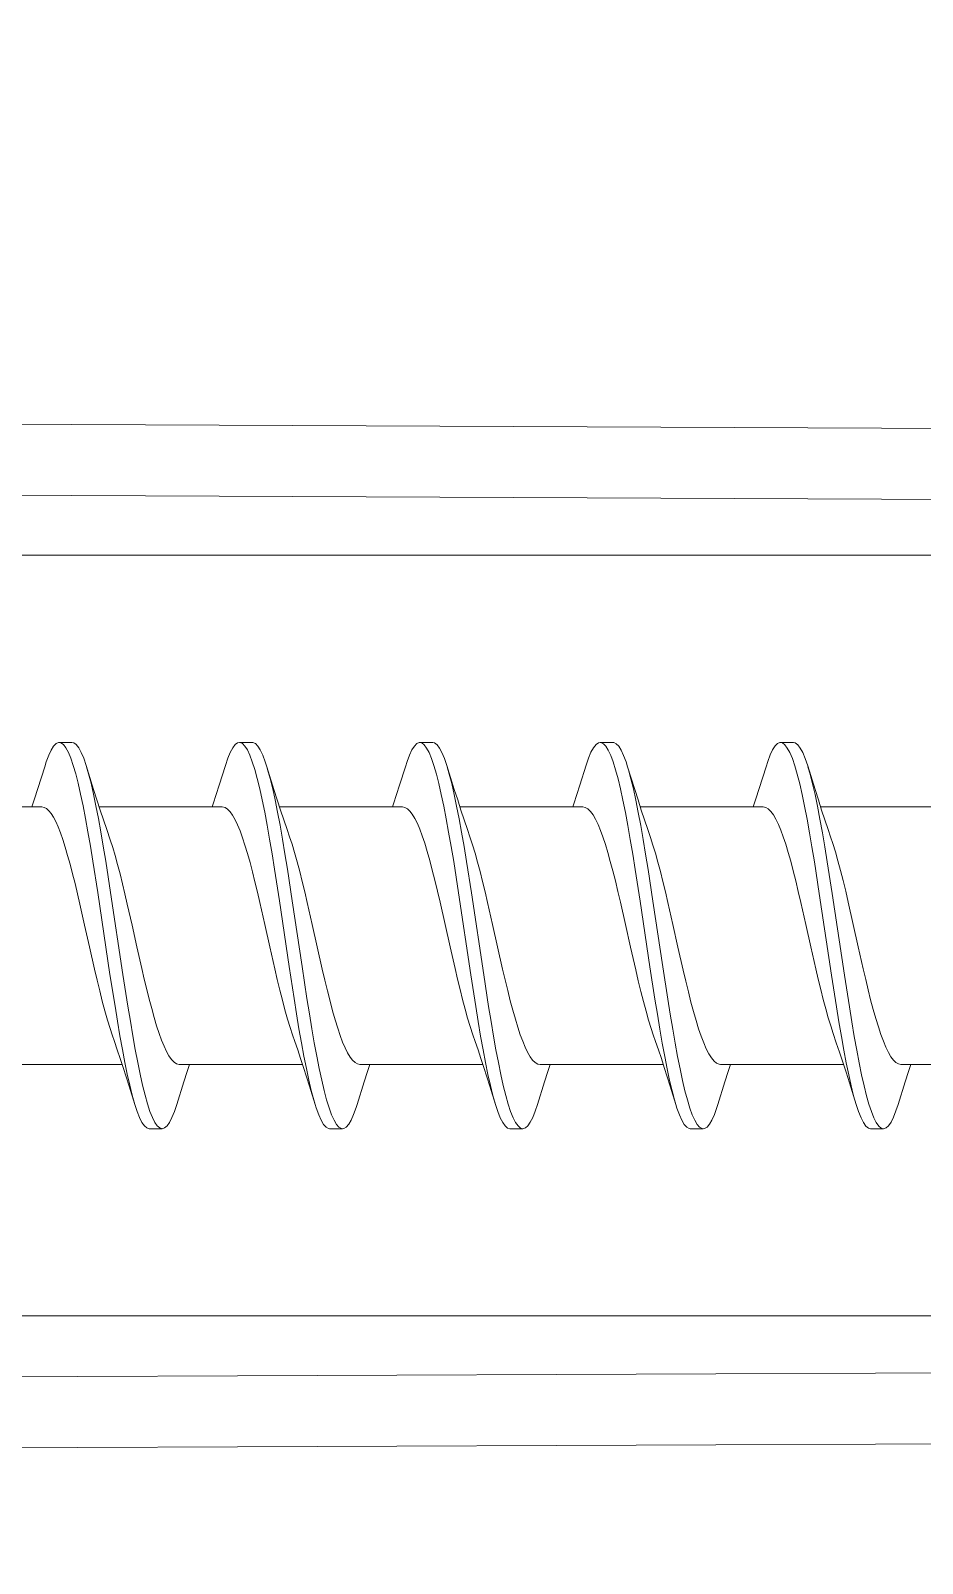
# Model space of a CAD drawing. Header units: millimetres. Extents: x -853320 to 19484, y -510814 to 9708.
# Drawn here: x 14095.92 to 14102.84, y 7480.94 to 7492.85 of the extents above; entities that cross this region are included whole.
import ezdxf

# ---------------------------------------------------------------- set-up
doc = ezdxf.new("R2010")
doc.units = ezdxf.units.MM
for name, color, linetype, lineweight in [('F_DIBOND_soffitto_cassone', 7, 'Continuous', 5), ('F_ELETTRICO', 22, 'Continuous', 5), ('F_IMPIANTO IDRAULICO', 7, 'Continuous', 5), ('F_TUBOLARE sez.40x40', 7, 'Continuous', 5)]:
    doc.layers.add(name, color=color, linetype=linetype, lineweight=lineweight)

# ---------------------------------------------------------------- blocks, each defined once
blk = doc.blocks.new('SCATOLA INCASSO_1 P_sezione e pianta')
at = {"layer": 'F_ELETTRICO'}
for p, q in [((55461.486, -13680.195), (55437.364, -13680.087)), ((55461.477, -13680.747), (55437.364, -13680.639)), ((55462.472, -13681.173), (55437.364, -13681.173)), ((55452.751, -13682.628), (55452.651, -13682.628)), ((55452.751, -13682.628), (55452.765, -13682.631)), ((55454.151, -13682.628), (55454.051, -13682.628)), ((55455.551, -13682.628), (55455.451, -13682.628)), ((55456.951, -13682.628), (55456.851, -13682.628)), ((55458.351, -13682.628), (55458.251, -13682.628)), ((55452.704, -13682.669), (55452.723, -13682.704)), ((55452.723, -13682.704), (55452.742, -13682.749)), ((55452.742, -13682.749), (55452.761, -13682.805)), ((55452.804, -13682.669), (55452.823, -13682.704)), ((55454.132, -13682.726), (55454.151, -13682.777)), ((55455.523, -13682.705), (55455.542, -13682.751)), ((55456.933, -13682.727), (55456.952, -13682.778)), ((55458.324, -13682.706), (55458.343, -13682.752)), ((55452.919, -13682.992), (55452.861, -13682.805)), ((55453.942, -13682.805), (55453.894, -13682.959)), ((55454.319, -13682.992), (55454.264, -13682.816)), ((55455.339, -13682.816), (55455.294, -13682.959)), ((55455.719, -13682.992), (55455.661, -13682.806)), ((55456.742, -13682.804), (55456.694, -13682.959)), ((55457.119, -13682.992), (55457.064, -13682.816)), ((55458.519, -13682.992), (55458.462, -13682.808)), ((55451.562, -13683.128), (55452.517, -13683.128)), ((55452.962, -13683.128), (55453.917, -13683.128)), ((55454.362, -13683.128), (55455.317, -13683.128)), ((55455.762, -13683.128), (55456.717, -13683.128)), ((55457.162, -13683.128), (55458.117, -13683.128)), ((55458.562, -13683.128), (55459.517, -13683.128)), ((55452.913, -13683.549), (55452.951, -13683.793)), ((55453.013, -13683.549), (55453.051, -13683.793)), ((55454.323, -13683.61), (55454.361, -13683.858)), ((55454.423, -13683.61), (55454.461, -13683.858)), ((55455.714, -13683.552), (55455.752, -13683.796)), ((55455.814, -13683.552), (55455.852, -13683.796)), ((55458.514, -13683.555), (55458.552, -13683.8)), ((55458.614, -13683.555), (55458.652, -13683.8)), ((55457.123, -13683.614), (55457.161, -13683.861)), ((55457.223, -13683.614), (55457.261, -13683.861)), ((55452.951, -13683.793), (55453.046, -13684.43)), ((55453.051, -13683.793), (55453.146, -13684.43)), ((55455.752, -13683.796), (55455.847, -13684.433)), ((55455.852, -13683.796), (55455.947, -13684.433)), ((55458.552, -13683.8), (55458.647, -13684.436)), ((55458.652, -13683.8), (55458.747, -13684.436)), ((55454.21, -13683.871), (55454.248, -13684.041)), ((55454.361, -13683.858), (55454.437, -13684.368)), ((55454.461, -13683.858), (55454.537, -13684.368)), ((55455.609, -13683.867), (55455.648, -13684.041)), ((55457.161, -13683.861), (55457.238, -13684.371)), ((55457.261, -13683.861), (55457.338, -13684.371)), ((55458.409, -13683.869), (55458.448, -13684.041)), ((55458.816, -13684.041), (55458.777, -13683.868)), ((55452.887, -13684.215), (55452.926, -13684.388)), ((55453.293, -13684.383), (55453.254, -13684.214)), ((55454.694, -13684.389), (55454.655, -13684.215)), ((55456.094, -13684.388), (55456.055, -13684.215)), ((55457.087, -13684.217), (55457.127, -13684.393)), ((55457.495, -13684.395), (55457.455, -13684.217)), ((55453.046, -13684.43), (55453.085, -13684.675)), ((55453.146, -13684.43), (55453.185, -13684.675)), ((55454.437, -13684.368), (55454.475, -13684.617)), ((55454.537, -13684.368), (55454.575, -13684.617)), ((55455.847, -13684.433), (55455.885, -13684.678)), ((55455.947, -13684.433), (55455.985, -13684.678)), ((55457.238, -13684.371), (55457.276, -13684.62)), ((55457.338, -13684.371), (55457.376, -13684.62)), ((55458.647, -13684.436), (55458.686, -13684.681)), ((55458.747, -13684.436), (55458.786, -13684.681)), ((55452.185, -13685.128), (55453.14, -13685.128)), ((55453.148, -13685.152), (55453.194, -13685.296)), ((55453.585, -13685.128), (55454.54, -13685.128)), ((55454.548, -13685.152), (55454.594, -13685.296)), ((55454.985, -13685.128), (55455.94, -13685.128)), ((55455.948, -13685.152), (55455.994, -13685.296)), ((55456.385, -13685.128), (55457.34, -13685.128)), ((55457.348, -13685.152), (55457.394, -13685.296)), ((55457.785, -13685.128), (55458.74, -13685.128)), ((55459.185, -13685.128), (55460.14, -13685.128)), ((55458.786, -13685.27), (55458.839, -13685.44)), ((55453.194, -13685.296), (55453.239, -13685.44)), ((55454.594, -13685.296), (55454.639, -13685.44)), ((55455.994, -13685.296), (55456.039, -13685.44)), ((55457.394, -13685.296), (55457.439, -13685.44)), ((55453.356, -13685.493), (55453.375, -13685.541)), ((55454.747, -13685.466), (55454.766, -13685.519)), ((55456.156, -13685.494), (55456.176, -13685.542)), ((55457.547, -13685.467), (55457.566, -13685.52)), ((55458.957, -13685.495), (55458.976, -13685.543)), ((55453.351, -13685.628), (55453.451, -13685.628)), ((55454.751, -13685.628), (55454.851, -13685.628)), ((55456.151, -13685.628), (55456.251, -13685.628)), ((55457.551, -13685.628), (55457.651, -13685.628)), ((55458.951, -13685.628), (55459.051, -13685.628)), ((55468.094, -13687.082), (55437.364, -13687.082)), ((55437.364, -13687.617), (55468.094, -13687.489)), ((55437.364, -13688.169), (55468.094, -13688.041))]:
    blk.add_line(p, q, dxfattribs=at)
for points in [[(55452.539, -13682.816), (55452.551, -13682.777), (55452.57, -13682.726), (55452.589, -13682.686), (55452.608, -13682.656), (55452.627, -13682.636), (55452.646, -13682.628), (55452.651, -13682.628)], [(55452.651, -13682.628), (55452.665, -13682.631), (55452.684, -13682.644), (55452.704, -13682.669)], [(55452.765, -13682.631), (55452.784, -13682.644), (55452.804, -13682.669)], [(55453.942, -13682.805), (55453.961, -13682.75), (55453.98, -13682.704), (55453.999, -13682.669), (55454.018, -13682.644), (55454.037, -13682.631), (55454.051, -13682.628)], [(55454.051, -13682.628), (55454.056, -13682.628), (55454.075, -13682.636), (55454.094, -13682.656), (55454.113, -13682.685), (55454.132, -13682.726)], [(55454.151, -13682.628), (55454.156, -13682.628), (55454.175, -13682.636), (55454.194, -13682.656), (55454.213, -13682.685), (55454.232, -13682.726), (55454.251, -13682.777), (55454.264, -13682.816)], [(55455.339, -13682.816), (55455.352, -13682.775), (55455.371, -13682.725), (55455.39, -13682.685), (55455.409, -13682.655), (55455.428, -13682.636), (55455.447, -13682.628), (55455.451, -13682.628)], [(55455.451, -13682.628), (55455.466, -13682.631), (55455.485, -13682.645), (55455.504, -13682.67), (55455.523, -13682.705)], [(55455.551, -13682.628), (55455.566, -13682.631), (55455.585, -13682.645), (55455.604, -13682.67), (55455.623, -13682.705), (55455.642, -13682.751), (55455.661, -13682.806)], [(55456.742, -13682.804), (55456.761, -13682.748), (55456.78, -13682.703), (55456.799, -13682.668), (55456.819, -13682.644), (55456.838, -13682.631), (55456.851, -13682.628)], [(55456.851, -13682.628), (55456.857, -13682.628), (55456.876, -13682.637), (55456.895, -13682.656), (55456.914, -13682.686), (55456.933, -13682.727)], [(55456.951, -13682.628), (55456.957, -13682.628), (55456.976, -13682.637), (55456.995, -13682.656), (55457.014, -13682.686), (55457.033, -13682.727), (55457.052, -13682.778), (55457.064, -13682.816)], [(55458.139, -13682.816), (55458.152, -13682.774), (55458.171, -13682.724), (55458.19, -13682.684), (55458.209, -13682.654), (55458.228, -13682.636), (55458.247, -13682.628), (55458.251, -13682.628)], [(55458.251, -13682.628), (55458.266, -13682.631), (55458.285, -13682.645), (55458.304, -13682.67), (55458.324, -13682.706)], [(55458.351, -13682.628), (55458.366, -13682.631), (55458.385, -13682.645), (55458.404, -13682.67), (55458.424, -13682.706), (55458.443, -13682.752), (55458.462, -13682.808)], [(55452.823, -13682.704), (55452.842, -13682.749), (55452.861, -13682.805)], [(55454.151, -13682.777), (55454.17, -13682.837), (55454.189, -13682.907), (55454.209, -13682.986), (55454.228, -13683.073), (55454.247, -13683.168)], [(55455.542, -13682.751), (55455.561, -13682.806), (55455.58, -13682.872), (55455.599, -13682.947), (55455.618, -13683.03), (55455.637, -13683.121)], [(55458.343, -13682.752), (55458.362, -13682.808), (55458.381, -13682.874), (55458.4, -13682.949), (55458.419, -13683.032), (55458.438, -13683.123)], [(55452.539, -13682.816), (55452.486, -13682.985), (55452.46, -13683.066), (55452.44, -13683.128)], [(55452.761, -13682.805), (55452.78, -13682.87), (55452.799, -13682.944), (55452.818, -13683.028), (55452.837, -13683.119), (55452.856, -13683.217), (55452.875, -13683.322), (55452.894, -13683.433), (55452.913, -13683.549)], [(55452.864, -13682.816), (55452.88, -13682.87), (55452.899, -13682.944), (55452.918, -13683.028), (55452.937, -13683.119)], [(55454.264, -13682.816), (55454.27, -13682.837), (55454.289, -13682.907), (55454.309, -13682.986), (55454.328, -13683.073), (55454.347, -13683.168)], [(55455.664, -13682.816), (55455.68, -13682.872), (55455.699, -13682.947), (55455.718, -13683.03), (55455.737, -13683.121)], [(55456.952, -13682.778), (55456.971, -13682.839), (55456.99, -13682.909), (55457.009, -13682.988), (55457.028, -13683.076), (55457.047, -13683.171)], [(55457.064, -13682.816), (55457.071, -13682.839), (55457.09, -13682.909), (55457.109, -13682.988), (55457.128, -13683.076), (55457.147, -13683.171)], [(55458.139, -13682.816), (55458.086, -13682.985), (55458.06, -13683.066), (55458.04, -13683.128)], [(55458.464, -13682.816), (55458.481, -13682.874), (55458.5, -13682.949), (55458.519, -13683.032), (55458.538, -13683.123)], [(55453.021, -13683.303), (55452.995, -13683.229), (55452.97, -13683.152), (55452.945, -13683.073), (55452.919, -13682.992)], [(55453.894, -13682.959), (55453.848, -13683.103), (55453.84, -13683.128)], [(55454.44, -13683.359), (55454.421, -13683.303), (55454.395, -13683.229), (55454.37, -13683.152), (55454.345, -13683.073), (55454.319, -13682.992)], [(55455.294, -13682.959), (55455.248, -13683.103), (55455.24, -13683.128)], [(55455.84, -13683.359), (55455.821, -13683.303), (55455.795, -13683.229), (55455.77, -13683.152), (55455.745, -13683.073), (55455.719, -13682.992)], [(55456.694, -13682.959), (55456.648, -13683.103), (55456.64, -13683.128)], [(55457.242, -13683.365), (55457.221, -13683.303), (55457.195, -13683.229), (55457.17, -13683.152), (55457.145, -13683.073), (55457.119, -13682.992)], [(55458.64, -13683.359), (55458.621, -13683.303), (55458.595, -13683.229), (55458.57, -13683.152), (55458.545, -13683.073), (55458.519, -13682.992)], [(55452.517, -13683.128), (55452.535, -13683.131), (55452.553, -13683.141), (55452.571, -13683.157), (55452.589, -13683.178)], [(55452.937, -13683.119), (55452.956, -13683.217), (55452.975, -13683.322), (55452.994, -13683.433), (55453.013, -13683.549)], [(55453.917, -13683.128), (55453.939, -13683.132), (55453.959, -13683.145), (55453.979, -13683.165), (55453.998, -13683.193), (55454.017, -13683.227), (55454.036, -13683.267), (55454.056, -13683.314), (55454.075, -13683.367), (55454.094, -13683.426), (55454.113, -13683.49), (55454.133, -13683.559), (55454.152, -13683.632), (55454.171, -13683.709), (55454.19, -13683.789), (55454.21, -13683.871)], [(55455.317, -13683.128), (55455.336, -13683.131), (55455.355, -13683.142), (55455.374, -13683.16), (55455.393, -13683.185), (55455.412, -13683.217), (55455.432, -13683.256), (55455.451, -13683.301), (55455.47, -13683.352), (55455.489, -13683.41), (55455.509, -13683.474), (55455.528, -13683.544), (55455.548, -13683.619), (55455.568, -13683.698), (55455.589, -13683.782), (55455.609, -13683.867)], [(55455.637, -13683.121), (55455.656, -13683.22), (55455.675, -13683.325), (55455.695, -13683.436), (55455.714, -13683.552)], [(55455.737, -13683.121), (55455.756, -13683.22), (55455.775, -13683.325), (55455.795, -13683.436), (55455.814, -13683.552)], [(55456.717, -13683.128), (55456.736, -13683.131), (55456.756, -13683.143), (55456.776, -13683.162), (55456.796, -13683.189), (55456.815, -13683.223), (55456.835, -13683.263), (55456.854, -13683.31), (55456.873, -13683.361), (55456.892, -13683.419), (55456.911, -13683.482), (55456.93, -13683.551), (55456.95, -13683.624), (55456.969, -13683.702), (55456.989, -13683.784), (55457.009, -13683.868)], [(55458.117, -13683.128), (55458.136, -13683.131), (55458.156, -13683.143), (55458.176, -13683.162), (55458.196, -13683.189), (55458.215, -13683.223), (55458.235, -13683.263), (55458.254, -13683.309), (55458.273, -13683.361), (55458.292, -13683.418), (55458.311, -13683.481), (55458.33, -13683.55), (55458.35, -13683.624), (55458.369, -13683.702), (55458.389, -13683.784), (55458.409, -13683.869)], [(55458.438, -13683.123), (55458.457, -13683.222), (55458.476, -13683.328), (55458.495, -13683.439), (55458.514, -13683.555)], [(55458.538, -13683.123), (55458.557, -13683.222), (55458.576, -13683.328), (55458.595, -13683.439), (55458.614, -13683.555)], [(55452.589, -13683.178), (55452.607, -13683.207), (55452.625, -13683.242), (55452.643, -13683.283), (55452.661, -13683.33), (55452.68, -13683.382), (55452.698, -13683.44), (55452.717, -13683.504), (55452.736, -13683.573), (55452.755, -13683.647), (55452.775, -13683.723), (55452.794, -13683.802), (55452.812, -13683.883)], [(55454.247, -13683.168), (55454.266, -13683.27), (55454.285, -13683.378), (55454.304, -13683.492), (55454.323, -13683.61)], [(55454.347, -13683.168), (55454.366, -13683.27), (55454.385, -13683.378), (55454.404, -13683.492), (55454.423, -13683.61)], [(55457.047, -13683.171), (55457.066, -13683.273), (55457.085, -13683.381), (55457.104, -13683.495), (55457.123, -13683.614)], [(55457.147, -13683.171), (55457.166, -13683.273), (55457.185, -13683.381), (55457.204, -13683.495), (55457.223, -13683.614)], [(55453.18, -13683.884), (55453.162, -13683.803), (55453.143, -13683.724), (55453.124, -13683.648), (55453.105, -13683.575), (55453.086, -13683.506), (55453.067, -13683.442), (55453.048, -13683.383), (55453.021, -13683.303)], [(55454.577, -13683.871), (55454.558, -13683.788), (55454.539, -13683.707), (55454.519, -13683.629), (55454.499, -13683.554), (55454.479, -13683.483), (55454.46, -13683.418), (55454.44, -13683.359)], [(55455.977, -13683.87), (55455.958, -13683.788), (55455.939, -13683.707), (55455.919, -13683.63), (55455.9, -13683.556), (55455.88, -13683.486), (55455.861, -13683.422), (55455.84, -13683.359)], [(55457.377, -13683.87), (55457.358, -13683.787), (55457.338, -13683.706), (55457.319, -13683.629), (55457.3, -13683.556), (55457.28, -13683.487), (55457.261, -13683.424), (55457.242, -13683.365)], [(55458.777, -13683.868), (55458.757, -13683.783), (55458.737, -13683.7), (55458.717, -13683.621), (55458.697, -13683.546), (55458.677, -13683.476), (55458.658, -13683.412), (55458.64, -13683.359)], [(55452.812, -13683.883), (55452.849, -13684.046), (55452.887, -13684.215)], [(55453.254, -13684.214), (55453.217, -13684.046), (55453.18, -13683.884)], [(55454.655, -13684.215), (55454.616, -13684.042), (55454.577, -13683.871)], [(55456.055, -13684.215), (55456.016, -13684.041), (55455.977, -13683.87)], [(55457.009, -13683.868), (55457.048, -13684.041), (55457.087, -13684.217)], [(55457.455, -13684.217), (55457.416, -13684.041), (55457.377, -13683.87)], [(55454.248, -13684.041), (55454.286, -13684.214), (55454.325, -13684.385)], [(55455.648, -13684.041), (55455.687, -13684.214), (55455.725, -13684.384)], [(55458.448, -13684.041), (55458.487, -13684.214), (55458.525, -13684.385)], [(55458.893, -13684.385), (55458.855, -13684.214), (55458.816, -13684.041)], [(55452.926, -13684.388), (55452.946, -13684.474), (55452.966, -13684.557), (55452.986, -13684.637), (55453.007, -13684.713), (55453.027, -13684.784), (55453.047, -13684.848), (55453.063, -13684.897)], [(55453.585, -13685.128), (55453.583, -13685.128), (55453.563, -13685.123), (55453.543, -13685.11), (55453.523, -13685.089), (55453.504, -13685.062), (55453.485, -13685.028), (55453.466, -13684.987), (55453.446, -13684.94), (55453.427, -13684.887), (55453.408, -13684.828), (55453.389, -13684.764), (55453.37, -13684.695), (55453.35, -13684.622), (55453.331, -13684.545), (55453.312, -13684.466), (55453.293, -13684.383)], [(55454.325, -13684.385), (55454.345, -13684.469), (55454.365, -13684.551), (55454.384, -13684.629), (55454.404, -13684.705), (55454.424, -13684.776), (55454.444, -13684.841), (55454.463, -13684.897)], [(55454.985, -13685.128), (55454.967, -13685.124), (55454.948, -13685.114), (55454.929, -13685.096), (55454.91, -13685.071), (55454.89, -13685.039), (55454.871, -13685), (55454.852, -13684.955), (55454.833, -13684.904), (55454.814, -13684.846), (55454.794, -13684.782), (55454.774, -13684.712), (55454.754, -13684.637), (55454.734, -13684.557), (55454.714, -13684.474), (55454.694, -13684.389)], [(55455.725, -13684.384), (55455.744, -13684.467), (55455.764, -13684.547), (55455.783, -13684.624), (55455.803, -13684.698), (55455.822, -13684.768), (55455.842, -13684.833), (55455.863, -13684.897)], [(55456.385, -13685.128), (55456.368, -13685.125), (55456.347, -13685.113), (55456.327, -13685.094), (55456.308, -13685.068), (55456.288, -13685.034), (55456.269, -13684.994), (55456.25, -13684.948), (55456.231, -13684.897), (55456.212, -13684.84), (55456.193, -13684.776), (55456.173, -13684.707), (55456.153, -13684.633), (55456.134, -13684.555), (55456.114, -13684.472), (55456.094, -13684.388)], [(55457.127, -13684.393), (55457.147, -13684.479), (55457.167, -13684.561), (55457.187, -13684.64), (55457.207, -13684.715), (55457.227, -13684.784), (55457.247, -13684.848), (55457.263, -13684.897)], [(55457.785, -13685.128), (55457.776, -13685.127), (55457.755, -13685.119), (55457.735, -13685.102), (55457.715, -13685.078), (55457.694, -13685.046), (55457.674, -13685.006), (55457.655, -13684.961), (55457.635, -13684.909), (55457.615, -13684.851), (55457.596, -13684.787), (55457.576, -13684.718), (55457.556, -13684.644), (55457.536, -13684.564), (55457.516, -13684.481), (55457.495, -13684.395)], [(55458.525, -13684.385), (55458.544, -13684.467), (55458.564, -13684.547), (55458.583, -13684.624), (55458.602, -13684.697), (55458.621, -13684.766), (55458.641, -13684.829), (55458.66, -13684.888)], [(55459.185, -13685.128), (55459.166, -13685.124), (55459.147, -13685.113), (55459.127, -13685.094), (55459.108, -13685.068), (55459.089, -13685.035), (55459.069, -13684.995), (55459.05, -13684.948), (55459.03, -13684.895), (55459.011, -13684.836), (55458.991, -13684.771), (55458.971, -13684.701), (55458.951, -13684.626), (55458.932, -13684.548), (55458.913, -13684.468), (55458.893, -13684.385)], [(55453.085, -13684.675), (55453.104, -13684.792), (55453.123, -13684.905), (55453.142, -13685.012), (55453.161, -13685.112), (55453.18, -13685.205), (55453.199, -13685.29), (55453.218, -13685.367), (55453.239, -13685.44)], [(55453.185, -13684.675), (55453.204, -13684.792), (55453.223, -13684.905), (55453.242, -13685.012), (55453.261, -13685.112)], [(55454.475, -13684.617), (55454.494, -13684.736), (55454.513, -13684.851), (55454.532, -13684.96), (55454.551, -13685.064), (55454.571, -13685.161)], [(55454.575, -13684.617), (55454.594, -13684.736), (55454.613, -13684.851), (55454.632, -13684.96), (55454.651, -13685.064)], [(55455.885, -13684.678), (55455.904, -13684.795), (55455.923, -13684.908), (55455.942, -13685.014), (55455.961, -13685.114)], [(55455.985, -13684.678), (55456.004, -13684.795), (55456.023, -13684.908), (55456.042, -13685.014), (55456.061, -13685.114)], [(55457.276, -13684.62), (55457.295, -13684.739), (55457.314, -13684.854), (55457.333, -13684.963), (55457.352, -13685.066), (55457.371, -13685.163)], [(55457.376, -13684.62), (55457.395, -13684.739), (55457.414, -13684.854), (55457.433, -13684.963), (55457.452, -13685.066)], [(55458.686, -13684.681), (55458.705, -13684.798), (55458.724, -13684.91), (55458.743, -13685.017), (55458.762, -13685.117)], [(55458.786, -13684.681), (55458.805, -13684.798), (55458.824, -13684.91), (55458.843, -13685.017), (55458.862, -13685.117)], [(55453.063, -13684.897), (55453.081, -13684.95), (55453.103, -13685.016), (55453.126, -13685.083), (55453.148, -13685.152)], [(55454.463, -13684.897), (55454.481, -13684.95), (55454.503, -13685.016), (55454.526, -13685.083), (55454.548, -13685.152)], [(55455.863, -13684.897), (55455.881, -13684.95), (55455.903, -13685.016), (55455.926, -13685.083), (55455.948, -13685.152)], [(55457.263, -13684.897), (55457.281, -13684.95), (55457.303, -13685.016), (55457.326, -13685.083), (55457.348, -13685.152)], [(55458.66, -13684.888), (55458.684, -13684.96), (55458.709, -13685.034), (55458.735, -13685.111), (55458.76, -13685.189), (55458.786, -13685.27)], [(55453.261, -13685.112), (55453.28, -13685.205), (55453.299, -13685.29), (55453.318, -13685.367), (55453.337, -13685.435), (55453.356, -13685.493)], [(55453.564, -13685.44), (55453.619, -13685.263), (55453.645, -13685.182), (55453.662, -13685.128)], [(55454.651, -13685.064), (55454.671, -13685.161), (55454.69, -13685.25), (55454.709, -13685.331), (55454.728, -13685.403), (55454.747, -13685.466)], [(55454.964, -13685.44), (55455.019, -13685.263), (55455.045, -13685.182), (55455.062, -13685.128)], [(55455.961, -13685.114), (55455.98, -13685.207), (55455.999, -13685.292), (55456.018, -13685.369), (55456.039, -13685.44)], [(55456.061, -13685.114), (55456.08, -13685.207), (55456.099, -13685.292), (55456.118, -13685.369), (55456.137, -13685.436), (55456.156, -13685.494)], [(55456.364, -13685.44), (55456.419, -13685.263), (55456.445, -13685.182), (55456.462, -13685.128)], [(55457.452, -13685.066), (55457.471, -13685.163), (55457.49, -13685.252), (55457.509, -13685.333), (55457.528, -13685.404), (55457.547, -13685.467)], [(55457.764, -13685.44), (55457.819, -13685.263), (55457.845, -13685.182), (55457.862, -13685.128)], [(55458.762, -13685.117), (55458.781, -13685.209), (55458.8, -13685.294), (55458.819, -13685.371), (55458.839, -13685.44)], [(55458.862, -13685.117), (55458.881, -13685.209), (55458.9, -13685.294), (55458.919, -13685.371), (55458.938, -13685.438), (55458.957, -13685.495)], [(55459.164, -13685.44), (55459.219, -13685.263), (55459.245, -13685.182), (55459.262, -13685.128)], [(55454.571, -13685.161), (55454.59, -13685.25), (55454.609, -13685.331), (55454.628, -13685.403), (55454.639, -13685.44)], [(55457.371, -13685.163), (55457.39, -13685.252), (55457.409, -13685.333), (55457.428, -13685.404), (55457.439, -13685.44)], [(55453.239, -13685.44), (55453.256, -13685.493), (55453.275, -13685.541), (55453.294, -13685.579), (55453.313, -13685.606), (55453.332, -13685.622), (55453.351, -13685.628)], [(55453.451, -13685.628), (55453.47, -13685.622), (55453.489, -13685.606), (55453.508, -13685.579), (55453.527, -13685.541), (55453.547, -13685.493), (55453.564, -13685.44)], [(55454.639, -13685.44), (55454.647, -13685.466), (55454.666, -13685.519), (55454.685, -13685.561), (55454.704, -13685.594), (55454.723, -13685.616), (55454.742, -13685.626), (55454.751, -13685.628)], [(55454.851, -13685.628), (55454.861, -13685.626), (55454.88, -13685.615), (55454.899, -13685.593), (55454.918, -13685.561), (55454.937, -13685.518), (55454.956, -13685.464), (55454.964, -13685.44)], [(55456.039, -13685.44), (55456.056, -13685.494), (55456.076, -13685.542), (55456.095, -13685.579), (55456.114, -13685.606), (55456.133, -13685.623), (55456.151, -13685.628)], [(55456.251, -13685.628), (55456.271, -13685.622), (55456.29, -13685.605), (55456.309, -13685.578), (55456.328, -13685.54), (55456.347, -13685.492), (55456.364, -13685.44)], [(55457.439, -13685.44), (55457.447, -13685.467), (55457.466, -13685.52), (55457.485, -13685.562), (55457.504, -13685.595), (55457.523, -13685.616), (55457.542, -13685.627), (55457.551, -13685.628)], [(55457.651, -13685.628), (55457.662, -13685.626), (55457.681, -13685.615), (55457.7, -13685.593), (55457.719, -13685.56), (55457.738, -13685.516), (55457.757, -13685.463), (55457.764, -13685.44)], [(55458.839, -13685.44), (55458.857, -13685.495), (55458.876, -13685.543), (55458.895, -13685.58), (55458.914, -13685.607), (55458.933, -13685.623), (55458.951, -13685.628)], [(55459.051, -13685.628), (55459.071, -13685.622), (55459.09, -13685.605), (55459.109, -13685.577), (55459.128, -13685.539), (55459.147, -13685.49), (55459.164, -13685.44)], [(55453.375, -13685.541), (55453.394, -13685.579), (55453.413, -13685.606), (55453.432, -13685.622), (55453.451, -13685.628)], [(55454.766, -13685.519), (55454.785, -13685.561), (55454.804, -13685.594), (55454.823, -13685.616), (55454.842, -13685.626), (55454.851, -13685.628)], [(55456.176, -13685.542), (55456.195, -13685.579), (55456.214, -13685.606), (55456.233, -13685.623), (55456.251, -13685.628)], [(55457.566, -13685.52), (55457.585, -13685.562), (55457.604, -13685.595), (55457.623, -13685.616), (55457.642, -13685.627), (55457.651, -13685.628)], [(55458.976, -13685.543), (55458.995, -13685.58), (55459.014, -13685.607), (55459.033, -13685.623), (55459.051, -13685.628)]]:
    blk.add_lwpolyline(points, dxfattribs=at)
blk = doc.blocks.new('BAGNO_camera doppia_rev.02_pianta')
at = {"layer": 'F_TUBOLARE sez.40x40', "true_color": 0x636466}
h = blk.add_hatch(color=251, dxfattribs=at)
h.dxf.hatch_style = 1
h.paths.add_polyline_path([(31977.616, 22496.66), (32017.616, 22496.66), (32017.616, 22996.66), (31977.616, 22996.66)])
h.paths.add_polyline_path([(31979.116, 22496.66), (32016.116, 22496.66), (32016.116, 22996.66), (31979.116, 22996.66)], flags=17)
at = {"layer": 'F_DIBOND_soffitto_cassone', "color": 1}
blk.add_blockref('SCATOLA INCASSO_1 P_sezione e pianta', (-23463.748, 36282.788), dxfattribs=at)

msp = doc.modelspace()

# ---------------------------------------------------------------- block references
at = {"layer": 'F_IMPIANTO IDRAULICO', "color": 1}
msp.add_blockref('BAGNO_camera doppia_rev.02_pianta', (-17892.766, -15112.845), dxfattribs=at)

doc.saveas('drawing.dxf')
